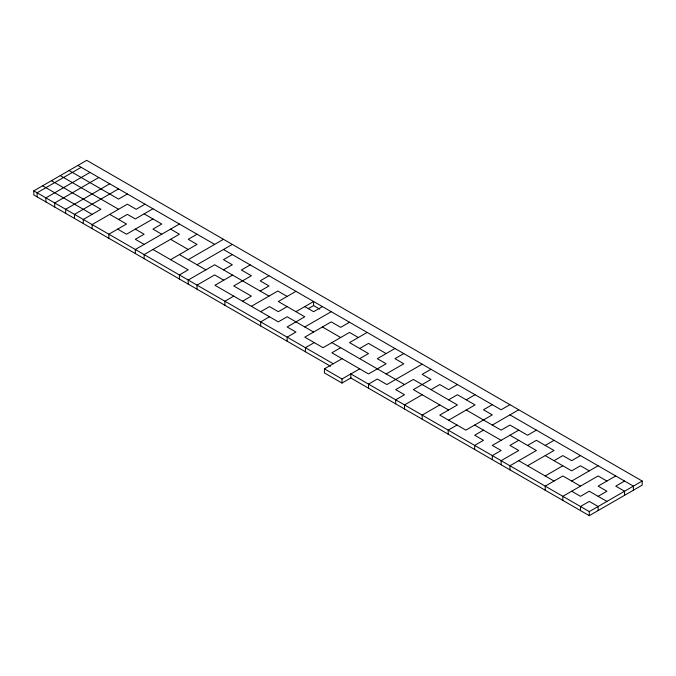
<?xml version="1.0" encoding="UTF-8"?>
<svg xmlns="http://www.w3.org/2000/svg" width="676" height="676" viewBox="0 0 676 676"><rect width="100%" height="100%" fill="white"/><g stroke="black" fill="none" stroke-linecap="round" stroke-linejoin="round"><path stroke-width="1.01" d="M330.556 366.282L33.8 194.95L33.8 190.877L86.705 160.339L642.2 481.05L642.2 485.123L589.295 515.661L350.81 377.977L341.997 383.064L324.429 372.924L324.429 368.851L342.064 358.669M81.179 167.327L37.095 192.778L37.095 196.851M90.001 172.422L45.909 197.874L45.909 201.947M98.814 177.509L54.731 202.961L54.731 207.033M109.749 183.821L65.665 209.273L65.665 213.346M118.562 188.908L74.478 214.368L74.478 218.441M127.384 194.004L118.562 199.09L69.07 170.521M118.562 219.455L127.384 214.368L135.318 218.948L152.953 208.766M145.019 204.186L136.197 209.273L127.384 204.186L92.113 224.55L92.113 228.615M152.953 218.948L126.496 234.217L117.683 229.122M179.402 224.035L135.318 249.486L135.318 253.559M197.037 234.217L188.215 239.304L197.037 244.399L170.58 259.668M188.215 259.668L223.486 239.304M197.037 264.764L232.307 244.399M232.307 254.582L223.486 259.668L232.307 264.764L223.486 269.851M232.569 275.09L214.934 285.272L278.326 321.877L287.148 316.782L313.596 332.06M250.205 264.916L241.383 270.003L251.362 275.766L233.727 285.948L251.362 296.13L242.549 301.217M233.727 296.13L224.914 301.217L224.914 305.29M268.997 275.766L260.184 280.853L268.997 285.948L260.184 291.035M251.362 306.304L277.819 291.035L287.148 296.426M260.691 311.695L269.513 306.6L278.326 311.695L287.148 306.6M295.961 291.331L278.326 301.513L304.783 316.782L287.148 326.964L295.961 332.06L287.148 337.147L287.148 341.219M269.513 316.782L260.691 321.877L260.691 325.95M295.961 311.695L313.596 301.513L313.596 305.586L319.773 309.152M308.307 308.636L313.596 305.586M322.418 306.6L313.596 311.695L304.783 306.6M304.783 326.964L331.232 311.695M314.247 342.614L305.434 347.701L305.434 351.774M349.517 322.249L340.704 327.345L331.232 321.877L304.783 337.147L323.069 347.701L349.517 332.431L358.331 337.527M340.704 347.701L331.882 352.796L368.513 373.946L386.148 363.764L377.326 358.669L394.961 348.486M367.152 332.431L349.517 342.614L368.513 353.582L359.7 358.669M359.7 348.486L368.513 343.4L386.148 353.582M324.429 368.851L341.997 378.999L350.81 373.904L589.295 511.588L642.2 481.05M350.878 373.946L359.7 368.851M403.783 353.582L394.961 358.669L403.783 363.764L386.148 373.946M422.154 364.187L386.883 384.551L377.326 379.033L368.513 384.12L368.513 388.193M430.975 369.282L422.154 374.369L430.975 379.456L413.34 389.638L448.61 410.002M422.154 394.733L404.518 404.916L404.518 408.988M430.975 389.638L439.789 384.551L448.61 389.638L457.424 384.551M439.789 404.916L422.154 415.098L422.154 419.171M448.61 399.82L457.424 394.733L475.059 404.916L448.61 420.185M466.246 399.82L475.059 394.733M457.035 425.052L448.213 430.139L448.213 434.212M492.305 404.687L483.484 409.774L492.305 414.87L465.848 430.139L439.789 415.098L457.424 404.916L413.34 379.456L395.705 389.638L404.518 394.733L395.705 399.82L395.705 403.893M509.941 404.687L501.119 409.774L223.486 249.486M483.484 430.139L474.67 435.234L483.484 440.321L474.67 445.416L474.67 449.489M492.305 425.052L518.754 409.774M518.754 430.139L492.305 445.416L501.119 450.503L492.305 455.599L492.305 459.663M518.754 440.321L509.941 445.416L518.754 450.503L501.119 460.686L501.119 464.758M536.389 430.139L527.576 435.234L509.941 425.052L501.119 430.139L466.246 410.002M527.576 445.416L536.389 440.321L554.024 450.503L527.576 465.772M545.211 445.416L554.024 440.321M554.024 460.686L562.846 455.599L571.659 460.686L580.481 455.599M545.211 475.955L562.846 465.772M571.659 481.05L598.116 465.772M615.751 475.955L598.116 486.137L606.93 491.232L598.116 496.319M624.565 481.05L615.751 486.137L624.565 491.232L624.565 495.305M77.884 165.426L214.672 244.399M509.941 414.87L633.387 486.137L633.387 490.21M144.132 213.853L161.767 224.035L152.953 229.122L161.767 234.217M170.58 229.122L179.402 234.217L144.132 254.582L144.132 258.654M589.295 470.868L580.481 465.772L571.659 470.868L545.211 455.599M606.93 481.05L598.116 475.955L562.846 496.319L562.846 500.392M60.248 175.608L118.562 209.273M170.58 239.304L188.215 249.486M268.997 296.13L214.672 264.764L188.215 280.033L188.215 284.106M322.418 326.964L340.704 337.527M509.941 435.234L536.389 450.503L509.941 465.772L509.941 469.845M51.435 180.695L100.927 209.273L83.292 219.455L83.292 223.528M109.749 214.368L126.496 224.035L108.861 234.217L108.861 238.29M135.318 229.122L144.132 234.217L135.318 239.304L144.132 244.399M179.402 254.582L205.85 269.851M223.756 280.185L214.672 274.938L197.037 285.12L197.037 289.193M331.882 342.614L404.518 384.551M474.67 425.052L501.119 440.321M580.481 486.137L562.846 475.955L545.211 486.137L545.211 490.21M606.93 501.415L589.295 491.232L580.481 496.319L571.659 491.232M42.613 185.79L92.113 214.368M152.953 249.486L188.215 269.851L179.402 274.938L179.402 279.011M518.754 460.686L554.024 481.05M33.8 190.877L333.243 363.764M598.116 510.574L598.116 506.501L589.295 501.415L580.481 506.501L580.481 510.574M589.295 511.588L589.295 515.661M350.81 373.904L350.878 378.019M341.997 378.999L341.997 383.064"/></g></svg>
